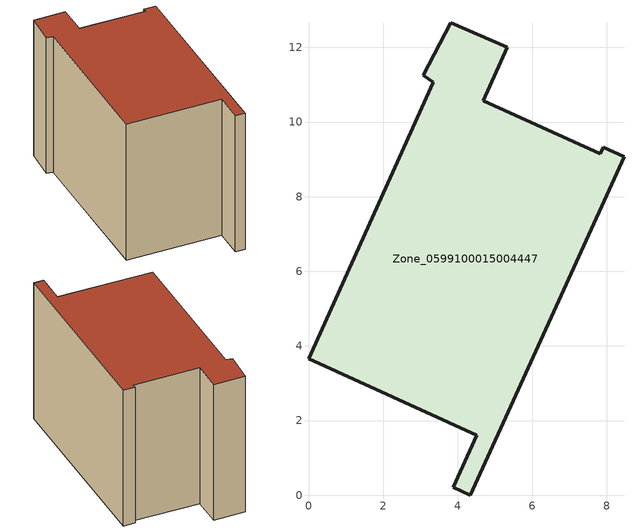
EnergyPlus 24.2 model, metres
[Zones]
Zone_0599100015004447
 floor ground (C_G): 4.33,0 3.88,0.21 4.51,1.6 0,3.65 3.35,11.07 3.08,11.26 3.82,12.66 5.33,12 4.69,10.58 7.82,9.15 7.9,9.33 8.46,9.07 z0.93
 wall outside (C_F): 7.82,9.15 4.69,10.58 5.33,12 3.82,12.66 3.08,11.26 3.35,11.07 0,3.65 4.51,1.6 3.88,0.21 4.33,0 8.46,9.07 7.9,9.33 7.82,9.15 z0.93:8.66
 roof outside (C_R): 4.33,0 8.46,9.07 7.9,9.33 7.82,9.15 4.69,10.58 5.33,12 3.82,12.66 3.08,11.26 3.35,11.07 0,3.65 4.51,1.6 3.88,0.21 z8.66
[BUILDING]
Pand.0599100015004447: North Axis=0; Terrain=City; Loads Convergence Tolerance Value=0.04; Temperature Convergence Tolerance Value=0.4; Solar Distribution=FullExterior; Maximum Number of Warmup Days=25; Minimum Number of Warmup Days=1
[Site:Location]
Rotterdam.The.Hague.AP_ZH_NLD Design_Conditions: Latitude=51.96; Longitude=4.45; Time Zone=1; Elevation=-4.5
[SITE:GROUNDTEMPERATURE:BUILDINGSURFACE]
18, 18, 18, 18, 18, 18, 18, 18, 18, 18, 18, 18
[MATERIAL] Thermal Absorptance=0.9; Solar Absorptance=0.7; Visible Absorptance=0.7
Name | Roughness | Thickness | Conductivity | Density | Specific Heat
G.TI.1965-1974 | MediumSmooth | 0.15 | 0.882353 | 540 | 1210
F.TI.1965-1974 | Rough | 0.3 | 0.697674 | 1920 | 840
R.TI.1965-1974 | MediumRough | 0.2 | 0.232558 | 1500 | 1000
[CONSTRUCTION]
C_G: G.TI.1965-1974
C_F: F.TI.1965-1974
C_R: R.TI.1965-1974
[ZONE]
Zone_0599100015004447: Type=1; Multiplier=1; Ceiling Height=Autocalculate; Volume=Autocalculate; Floor Area=autocalculate; Part of Total Floor Area=Yes
[ZONEINFILTRATION:DESIGNFLOWRATE]
Infil_Zone_0599100015004447: Zone or ZoneList or Space or SpaceList=Zone_0599100015004447; Schedule=AlwaysOn; Design Flow Rate Calculation Method=Flow/Area; Flow Rate per Floor Area=0.003; Constant Term Coefficient=1; Temperature Term Coefficient=0; Velocity Term Coefficient=0; Velocity Squared Term Coefficient=0
[HVACTEMPLATE:ZONE:IDEALLOADSAIRSYSTEM]
Zone_0599100015004447: Maximum Heating Supply Air Temperature=50; Minimum Cooling Supply Air Temperature=13; Maximum Heating Supply Air Humidity Ratio=0.0156; Minimum Cooling Supply Air Humidity Ratio=0.0077; Heating Limit=NoLimit; Cooling Limit=NoLimit; Dehumidification Control Type=ConstantSensibleHeatRatio; Cooling Sensible Heat Ratio=0.7; Dehumidification Setpoint=60; Humidification Control Type=None; Humidification Setpoint=30; Outdoor Air Method=None; Outdoor Air Flow Rate per Person=0.00944; Outdoor Air Flow Rate per Zone Floor Area=0; Outdoor Air Flow Rate per Zone=0; Demand Controlled Ventilation Type=None; Outdoor Air Economizer Type=NoEconomizer; Heat Recovery Type=None; Sensible Heat Recovery Effectiveness=0.7; Latent Heat Recovery Effectiveness=0.65
[ZONECONTROL:THERMOSTAT]
ThermostatControl_Zone_0599100015004447: Zone or ZoneList=Zone_0599100015004447; Control Type Schedule=DualSetpointControlType; Control 1=Thermostat_Zone_0599100015004447; Temperature Difference Between Cutout And Setpoint=0
[THERMOSTATSETPOINT:DUALSETPOINT]
Thermostat_Zone_0599100015004447: Heating Setpoint Temperature Schedule=HeatingSetpoint_Zone_0599100015004447; Cooling Setpoint Temperature Schedule=CoolingSetpoint_Zone_0599100015004447
[SCHEDULE:COMPACT]
HeatingSetpoint_Zone_0599100015004447: Through: 12/31, For: AllDays, Until: 24:00, 21
CoolingSetpoint_Zone_0599100015004447: Through: 12/31, For: AllDays, Until: 24:00, 24
DualSetpointControlType: Through: 12/31, For: AllDays, Until: 24:00, 4
AlwaysOn: Through: 12/31, For: AllDays, Until: 24:00, 1
